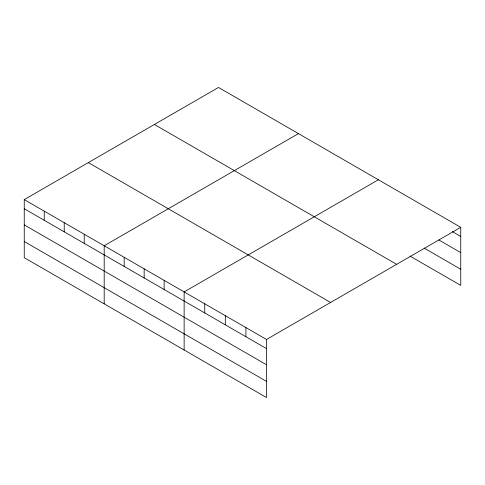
<?xml version="1.0" encoding="UTF-8"?>
<svg xmlns="http://www.w3.org/2000/svg" width="485" height="485" viewBox="0 0 485 485"><rect width="100%" height="100%" fill="white"/><g stroke="black" fill="none" stroke-linecap="round" stroke-linejoin="round"><path stroke-width="0.73" d="M24.25 199.608L266.501 339.47L266.501 397.542L24.25 257.68L24.25 199.608L218.499 87.458L460.75 227.319L460.75 285.392L409.916 256.044M298.445 133.611L104.19 245.762L104.19 303.834M378.385 179.771L184.136 291.915L184.136 349.988M266.501 339.47L460.75 227.319M452.384 231.63L460.75 236.462M438.87 239.978L460.75 252.606M424.072 248.065L460.75 269.242M154.4 124.469L396.645 264.331M88.355 162.602L330.6 302.464M24.25 208.75L266.501 348.606M24.25 224.894L266.501 364.756M24.25 241.53L266.501 381.392M245.907 327.581L245.907 336.723M225.319 315.693L225.319 324.835M204.725 303.804L204.725 312.946M164.148 280.378L164.148 289.515M144.166 268.842L144.166 277.978M124.178 257.305L124.178 266.441M84.208 234.225L84.208 243.361M64.22 222.688L64.22 231.824M44.238 211.151L44.238 220.287"/></g></svg>
